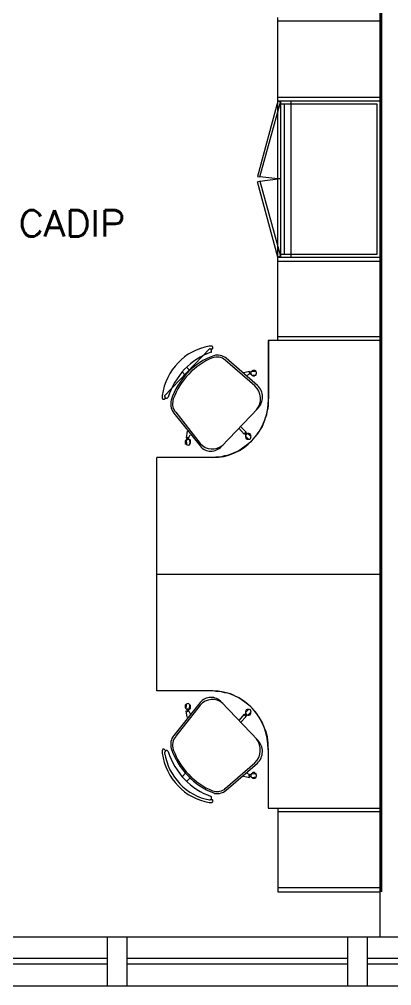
# Model space of a CAD drawing. Header units: millimetres. Extents: x -8 to 5830, y -596 to 3598.
# Drawn here: x 1688.616 to 1690.52, y 2378.348 to 2383.291 of the extents above; entities that cross this region are included whole.
import ezdxf

# ---------------------------------------------------------------- set-up
doc = ezdxf.new("R2010")
doc.units = ezdxf.units.MM
doc.layers.get('0').update_dxf_attribs({"color": 9})

msp = doc.modelspace()

# ---------------------------------------------------------------- linework, layer by layer
at = {"lineweight": 50}
msp.add_line((1690.4667, 2384.6378), (1690.4667, 2378.8274), dxfattribs=at)
at = {"lineweight": 25}
for p, q in [((1690.4603, 2378.5975), (1690.4603, 2384.4941)), ((1689.9369, 2381.6475), (1689.9369, 2383.3006)), ((1690.4603, 2383.2808), (1689.9369, 2383.2808)), ((1689.9369, 2382.8719), (1689.8335, 2382.4873)), ((1689.8462, 2382.4851), (1689.9517, 2382.8675)), ((1689.9369, 2382.8918), (1690.4603, 2382.8918)), ((1690.4603, 2382.8719), (1689.9369, 2382.8719)), ((1689.9517, 2382.8675), (1689.9369, 2382.8719)), ((1689.9517, 2382.8719), (1689.9517, 2382.074)), ((1690.4456, 2382.8564), (1689.9517, 2382.8564)), ((1689.9707, 2382.8564), (1689.9707, 2382.0895)), ((1690.0044, 2382.8719), (1690.0044, 2382.074)), ((1690.4456, 2382.0895), (1690.4456, 2382.8564)), ((1689.8335, 2382.4873), (1689.8462, 2382.4851)), ((1689.8335, 2382.4586), (1689.8462, 2382.463)), ((1689.9369, 2382.074), (1689.8335, 2382.4586)), ((1689.9369, 2382.4741), (1689.8462, 2382.4851)), ((1689.8462, 2382.463), (1689.9369, 2382.4741)), ((1689.8462, 2382.463), (1689.9517, 2382.0785)), ((1689.9517, 2382.4741), (1689.9369, 2382.4741)), ((1689.9517, 2382.0785), (1689.9369, 2382.074)), ((1689.9369, 2382.074), (1690.4603, 2382.074)), ((1689.9517, 2382.0895), (1690.4456, 2382.0895)), ((1689.9369, 2382.0541), (1690.4603, 2382.0541)), ((1690.4603, 2381.6674), (1689.9369, 2381.6674)), ((1689.6013, 2381.6188), (1689.5866, 2381.6188)), ((1689.6034, 2381.6165), (1689.6013, 2381.6188)), ((1689.6055, 2381.6143), (1689.6034, 2381.6165)), ((1690.4603, 2381.6475), (1689.8884, 2381.6475)), ((1689.8884, 2381.6475), (1689.8884, 2381.316)), ((1689.8905, 2381.6475), (1689.8905, 2381.3491)), ((1689.5887, 2381.6055), (1689.3586, 2381.3646)), ((1689.5908, 2381.6055), (1689.5887, 2381.6055)), ((1689.5929, 2381.6033), (1689.5908, 2381.6055)), ((1689.6013, 2381.6033), (1689.5929, 2381.6033)), ((1689.5992, 2381.6011), (1689.5971, 2381.6033)), ((1689.5971, 2381.5878), (1689.5992, 2381.5878)), ((1689.5992, 2381.5878), (1689.5992, 2381.6011)), ((1689.6013, 2381.6033), (1689.6034, 2381.6055)), ((1689.6034, 2381.6055), (1689.6055, 2381.6077)), ((1689.6055, 2381.6077), (1689.6055, 2381.6143)), ((1689.8208, 2381.4154), (1689.6689, 2381.548)), ((1689.8335, 2381.4176), (1689.6731, 2381.5569)), ((1689.4641, 2381.4707), (1689.4494, 2381.4861)), ((1689.4874, 2381.495), (1689.4726, 2381.5105)), ((1689.7617, 2381.4839), (1689.7934, 2381.4906)), ((1689.7786, 2381.4685), (1689.7913, 2381.4751)), ((1689.7934, 2381.4884), (1689.7913, 2381.4861)), ((1689.7913, 2381.4861), (1689.7913, 2381.4795)), ((1689.7934, 2381.4839), (1689.7913, 2381.4817)), ((1689.7913, 2381.4817), (1689.7955, 2381.4773)), ((1689.7913, 2381.4795), (1689.7934, 2381.4773)), ((1689.7934, 2381.4773), (1689.7913, 2381.4773)), ((1689.7955, 2381.4861), (1689.7934, 2381.4861)), ((1689.7934, 2381.4861), (1689.7934, 2381.4839)), ((1689.7976, 2381.4884), (1689.7955, 2381.4861)), ((1689.7955, 2381.4773), (1689.7976, 2381.4773)), ((1689.7976, 2381.4861), (1689.7976, 2381.4884)), ((1689.7997, 2381.4861), (1689.7976, 2381.4861)), ((1689.7976, 2381.4773), (1689.7997, 2381.4795)), ((1689.8039, 2381.4906), (1689.7997, 2381.4861)), ((1689.8018, 2381.4839), (1689.7997, 2381.4861)), ((1689.7997, 2381.4795), (1689.8018, 2381.4795)), ((1689.7997, 2381.4795), (1689.8018, 2381.4751)), ((1689.8018, 2381.4795), (1689.8018, 2381.4839)), ((1689.8018, 2381.4751), (1689.8018, 2381.4729)), ((1689.8018, 2381.4729), (1689.8061, 2381.4707)), ((1689.8018, 2381.4729), (1689.825, 2381.4707)), ((1689.8061, 2381.4928), (1689.8039, 2381.4906)), ((1689.8039, 2381.4906), (1689.8272, 2381.4884)), ((1689.8103, 2381.495), (1689.8061, 2381.4928)), ((1689.8061, 2381.4707), (1689.8103, 2381.4663)), ((1689.8208, 2381.495), (1689.8103, 2381.495)), ((1689.8187, 2381.4663), (1689.8208, 2381.4685)), ((1689.825, 2381.4906), (1689.8208, 2381.495)), ((1689.8208, 2381.4685), (1689.825, 2381.4707)), ((1689.8272, 2381.4861), (1689.825, 2381.4906)), ((1689.825, 2381.4707), (1689.8272, 2381.4729)), ((1689.8293, 2381.4839), (1689.8272, 2381.4861)), ((1689.8272, 2381.4773), (1689.8293, 2381.4795)), ((1689.8272, 2381.4729), (1689.8272, 2381.4773)), ((1689.8293, 2381.4795), (1689.8293, 2381.4839)), ((1689.8103, 2381.4663), (1689.8187, 2381.4663)), ((1689.3459, 2381.3668), (1689.3459, 2381.3535)), ((1689.3459, 2381.3535), (1689.3481, 2381.3513)), ((1689.3481, 2381.3513), (1689.3481, 2381.3491)), ((1689.3481, 2381.3491), (1689.3502, 2381.3469)), ((1689.3502, 2381.3469), (1689.3565, 2381.3469)), ((1689.3565, 2381.3469), (1689.3607, 2381.3513)), ((1689.3586, 2381.3646), (1689.3586, 2381.3624)), ((1689.3586, 2381.3624), (1689.3607, 2381.3602)), ((1689.3607, 2381.3513), (1689.3607, 2381.3602)), ((1689.3607, 2381.3558), (1689.3628, 2381.3535)), ((1689.3628, 2381.3535), (1689.3713, 2381.3535)), ((1689.3713, 2381.3535), (1689.3755, 2381.3558)), ((1689.3755, 2381.3558), (1689.3776, 2381.358)), ((1689.3924, 2381.3425), (1689.3903, 2381.3359)), ((1689.3903, 2381.3359), (1689.3903, 2381.3115)), ((1689.4008, 2381.3337), (1689.3987, 2381.3248)), ((1689.3987, 2381.3248), (1689.3987, 2381.316)), ((1689.4029, 2381.3491), (1689.4008, 2381.3403)), ((1689.4008, 2381.3403), (1689.4008, 2381.3337)), ((1689.3903, 2381.3115), (1689.3924, 2381.3027)), ((1689.3924, 2381.3027), (1689.3966, 2381.2894)), ((1689.3966, 2381.2894), (1689.405, 2381.2762)), ((1689.3987, 2381.316), (1689.4008, 2381.3093)), ((1689.4008, 2381.3093), (1689.4029, 2381.3005)), ((1689.4029, 2381.3005), (1689.4072, 2381.2939)), ((1689.405, 2381.2762), (1689.5401, 2381.1082)), ((1689.4072, 2381.2939), (1689.4093, 2381.2872)), ((1689.4093, 2381.2872), (1689.4156, 2381.2806)), ((1689.4156, 2381.2806), (1689.5401, 2381.1215)), ((1689.6499, 2381.106), (1689.8356, 2381.3005)), ((1689.882, 2381.2828), (1689.8799, 2381.2673)), ((1689.8863, 2381.3005), (1689.882, 2381.2828)), ((1689.8884, 2381.316), (1689.8863, 2381.3005)), ((1689.8694, 2381.2386), (1689.8567, 2381.2077)), ((1689.8736, 2381.2519), (1689.8694, 2381.2386)), ((1689.8799, 2381.2673), (1689.8736, 2381.2519)), ((1689.4747, 2381.1834), (1689.4684, 2381.1502)), ((1689.766, 2381.1679), (1689.7385, 2381.1988)), ((1689.747, 2381.2077), (1689.7765, 2381.1789)), ((1689.7702, 2381.1767), (1689.7681, 2381.1745)), ((1689.7681, 2381.1745), (1689.7681, 2381.1701)), ((1689.7744, 2381.1767), (1689.7702, 2381.1767)), ((1689.7786, 2381.1745), (1689.7702, 2381.1745)), ((1689.7702, 2381.1745), (1689.7702, 2381.1679)), ((1689.7765, 2381.1789), (1689.7744, 2381.1767)), ((1689.7786, 2381.1679), (1689.7786, 2381.1745)), ((1689.7828, 2381.1723), (1689.7786, 2381.1701)), ((1689.7892, 2381.1723), (1689.7828, 2381.1723)), ((1689.7849, 2381.1723), (1689.7997, 2381.1568)), ((1689.7913, 2381.1701), (1689.7892, 2381.1723)), ((1689.8567, 2381.2077), (1689.8314, 2381.1679)), ((1689.4662, 2381.137), (1689.4641, 2381.1325)), ((1689.4641, 2381.1325), (1689.4641, 2381.1215)), ((1689.4641, 2381.1215), (1689.4684, 2381.1171)), ((1689.4684, 2381.1392), (1689.4662, 2381.137)), ((1689.4684, 2381.1502), (1689.4705, 2381.1502)), ((1689.4705, 2381.1414), (1689.4684, 2381.1392)), ((1689.4684, 2381.1392), (1689.4705, 2381.1171)), ((1689.4705, 2381.1502), (1689.4726, 2381.1524)), ((1689.4747, 2381.1436), (1689.4705, 2381.1414)), ((1689.4726, 2381.1524), (1689.4831, 2381.1524)), ((1689.4747, 2381.1524), (1689.4726, 2381.1502)), ((1689.4726, 2381.1502), (1689.4726, 2381.1436)), ((1689.4726, 2381.1436), (1689.4747, 2381.1414)), ((1689.4747, 2381.1414), (1689.4789, 2381.1414)), ((1689.481, 2381.148), (1689.4789, 2381.1524)), ((1689.4789, 2381.1436), (1689.481, 2381.1458)), ((1689.4831, 2381.1414), (1689.4789, 2381.1436)), ((1689.4789, 2381.1414), (1689.4789, 2381.1436)), ((1689.481, 2381.1458), (1689.481, 2381.148)), ((1689.4831, 2381.1524), (1689.4895, 2381.1657)), ((1689.4852, 2381.1414), (1689.4831, 2381.1414)), ((1689.4852, 2381.1414), (1689.4874, 2381.1171)), ((1689.4895, 2381.1392), (1689.4852, 2381.1414)), ((1689.4874, 2381.1193), (1689.4916, 2381.1237)), ((1689.4916, 2381.1347), (1689.4895, 2381.1392)), ((1689.4916, 2381.1237), (1689.4916, 2381.1347)), ((1689.7681, 2381.1701), (1689.766, 2381.1679)), ((1689.7702, 2381.1679), (1689.7723, 2381.1657)), ((1689.7744, 2381.1657), (1689.7723, 2381.1635)), ((1689.7723, 2381.1657), (1689.7765, 2381.1657)), ((1689.7723, 2381.1635), (1689.7723, 2381.1546)), ((1689.7723, 2381.1591), (1689.7871, 2381.1436)), ((1689.7723, 2381.1546), (1689.7744, 2381.1524)), ((1689.7744, 2381.1524), (1689.7744, 2381.148)), ((1689.7744, 2381.148), (1689.7765, 2381.1458)), ((1689.7765, 2381.1657), (1689.7786, 2381.1679)), ((1689.7765, 2381.1458), (1689.7807, 2381.1436)), ((1689.7892, 2381.1215), (1689.7765, 2381.1104)), ((1689.7807, 2381.1436), (1689.7934, 2381.1436)), ((1689.7997, 2381.1303), (1689.7892, 2381.1215)), ((1689.7955, 2381.1701), (1689.7913, 2381.1701)), ((1689.7934, 2381.1436), (1689.7976, 2381.1458)), ((1689.7976, 2381.1657), (1689.7955, 2381.1701)), ((1689.7997, 2381.1635), (1689.7976, 2381.1657)), ((1689.7976, 2381.1458), (1689.7997, 2381.1502)), ((1689.7997, 2381.1613), (1689.7997, 2381.1635)), ((1689.8018, 2381.1568), (1689.7997, 2381.1613)), ((1689.7997, 2381.1524), (1689.8018, 2381.1568)), ((1689.7997, 2381.1502), (1689.7997, 2381.1524)), ((1689.8103, 2381.1436), (1689.7997, 2381.1303)), ((1689.8208, 2381.1546), (1689.8103, 2381.1436)), ((1689.8314, 2381.1679), (1689.8208, 2381.1546)), ((1689.4684, 2381.1171), (1689.4726, 2381.1149)), ((1689.4726, 2381.1149), (1689.4747, 2381.1149)), ((1689.4747, 2381.1149), (1689.4789, 2381.1126)), ((1689.4789, 2381.1126), (1689.4831, 2381.1149)), ((1689.4831, 2381.1149), (1689.4852, 2381.1149)), ((1689.4852, 2381.1149), (1689.4874, 2381.1193)), ((1689.7385, 2381.0839), (1689.6942, 2381.064)), ((1689.7765, 2381.1104), (1689.7385, 2381.0839)), ((1689.6055, 2381.0485), (1689.3185, 2381.0485)), ((1689.3185, 2379.8551), (1689.3185, 2381.0485)), ((1689.6203, 2381.0508), (1689.6034, 2381.0485)), ((1689.6351, 2381.0508), (1689.6203, 2381.0508)), ((1689.6499, 2381.053), (1689.6351, 2381.0508)), ((1689.6646, 2381.0574), (1689.6499, 2381.053)), ((1689.6794, 2381.0596), (1689.6646, 2381.0574)), ((1689.6942, 2381.064), (1689.6794, 2381.0596)), ((1689.3185, 2380.4518), (1690.4603, 2380.4518)), ((1689.6055, 2379.8551), (1689.3185, 2379.8551)), ((1689.6203, 2379.8529), (1689.6055, 2379.8551)), ((1689.6351, 2379.8529), (1689.6203, 2379.8529)), ((1689.6499, 2379.8507), (1689.6351, 2379.8529)), ((1689.6668, 2379.8462), (1689.6499, 2379.8507)), ((1689.6815, 2379.844), (1689.6668, 2379.8462)), ((1689.6963, 2379.8396), (1689.6815, 2379.844)), ((1689.7111, 2379.833), (1689.6963, 2379.8396)), ((1689.5401, 2379.7954), (1689.405, 2379.6274)), ((1689.4684, 2379.7866), (1689.4641, 2379.7822)), ((1689.4726, 2379.7888), (1689.4684, 2379.7866)), ((1689.4684, 2379.7645), (1689.4705, 2379.7866)), ((1689.4747, 2379.7888), (1689.4726, 2379.7888)), ((1689.4789, 2379.791), (1689.4747, 2379.7888)), ((1689.4831, 2379.7888), (1689.4789, 2379.791)), ((1689.4852, 2379.7866), (1689.4831, 2379.7888)), ((1689.4852, 2379.7623), (1689.4874, 2379.7866)), ((1689.4916, 2379.7799), (1689.4852, 2379.7866)), ((1689.8356, 2379.6031), (1689.6499, 2379.7976)), ((1689.7237, 2379.8264), (1689.7111, 2379.833)), ((1689.7385, 2379.8197), (1689.7237, 2379.8264)), ((1689.7765, 2379.7932), (1689.7385, 2379.8197)), ((1689.7892, 2379.7822), (1689.7765, 2379.7932)), ((1689.5401, 2379.7822), (1689.4156, 2379.623)), ((1689.4641, 2379.7822), (1689.4641, 2379.7711)), ((1689.4641, 2379.7711), (1689.4662, 2379.7667)), ((1689.4662, 2379.7667), (1689.4684, 2379.7645)), ((1689.4684, 2379.7645), (1689.4705, 2379.7623)), ((1689.4747, 2379.7203), (1689.4684, 2379.7534)), ((1689.4705, 2379.7623), (1689.4747, 2379.7601)), ((1689.4726, 2379.7512), (1689.4705, 2379.7534)), ((1689.4705, 2379.7534), (1689.4705, 2379.7512)), ((1689.4789, 2379.7623), (1689.4726, 2379.7534)), ((1689.4726, 2379.7534), (1689.4747, 2379.7512)), ((1689.481, 2379.7512), (1689.4726, 2379.7512)), ((1689.4789, 2379.7623), (1689.4747, 2379.7623)), ((1689.4768, 2379.749), (1689.4747, 2379.7512)), ((1689.4789, 2379.7512), (1689.4768, 2379.749)), ((1689.4789, 2379.7601), (1689.4831, 2379.7623)), ((1689.4789, 2379.7601), (1689.4789, 2379.7623)), ((1689.481, 2379.7578), (1689.4789, 2379.7601)), ((1689.4789, 2379.7534), (1689.481, 2379.7556)), ((1689.4789, 2379.7512), (1689.4789, 2379.7534)), ((1689.481, 2379.7556), (1689.481, 2379.7578)), ((1689.4831, 2379.7623), (1689.4852, 2379.7623)), ((1689.4831, 2379.7534), (1689.4831, 2379.7512)), ((1689.4831, 2379.7512), (1689.4895, 2379.738)), ((1689.4852, 2379.7623), (1689.4895, 2379.7645)), ((1689.4895, 2379.7645), (1689.4916, 2379.7689)), ((1689.4916, 2379.7689), (1689.4916, 2379.7799)), ((1689.7723, 2379.738), (1689.7702, 2379.7357)), ((1689.7723, 2379.7446), (1689.7871, 2379.7601)), ((1689.7744, 2379.7512), (1689.7723, 2379.749)), ((1689.7723, 2379.749), (1689.7723, 2379.7402)), ((1689.7723, 2379.7402), (1689.7744, 2379.738)), ((1689.7765, 2379.738), (1689.7723, 2379.738)), ((1689.7765, 2379.7578), (1689.7744, 2379.7556)), ((1689.7744, 2379.7556), (1689.7744, 2379.7512)), ((1689.7807, 2379.7601), (1689.7765, 2379.7578)), ((1689.7786, 2379.7357), (1689.7765, 2379.738)), ((1689.7934, 2379.7601), (1689.7807, 2379.7601)), ((1689.7849, 2379.7313), (1689.7997, 2379.7468)), ((1689.7997, 2379.7733), (1689.7892, 2379.7822)), ((1689.7976, 2379.7578), (1689.7934, 2379.7601)), ((1689.7997, 2379.7534), (1689.7976, 2379.7578)), ((1689.7976, 2379.7357), (1689.7997, 2379.7402)), ((1689.8229, 2379.749), (1689.7997, 2379.7733)), ((1689.7997, 2379.7512), (1689.7997, 2379.7534)), ((1689.8018, 2379.7468), (1689.7997, 2379.7512)), ((1689.7997, 2379.7424), (1689.8018, 2379.7468)), ((1689.7997, 2379.7402), (1689.7997, 2379.7424)), ((1689.8314, 2379.7357), (1689.8229, 2379.749)), ((1689.766, 2379.7357), (1689.7385, 2379.7048)), ((1689.747, 2379.6938), (1689.7765, 2379.7247)), ((1689.7681, 2379.7335), (1689.766, 2379.7357)), ((1689.7681, 2379.7291), (1689.7681, 2379.7335)), ((1689.7702, 2379.7269), (1689.7681, 2379.7291)), ((1689.7702, 2379.7357), (1689.7702, 2379.7291)), ((1689.7702, 2379.7291), (1689.7723, 2379.7291)), ((1689.7744, 2379.7269), (1689.7702, 2379.7269)), ((1689.7723, 2379.7291), (1689.7744, 2379.7269)), ((1689.7744, 2379.7269), (1689.7765, 2379.7291)), ((1689.7765, 2379.7247), (1689.7744, 2379.7269)), ((1689.7765, 2379.7291), (1689.7786, 2379.7291)), ((1689.7786, 2379.7291), (1689.7786, 2379.7357)), ((1689.7786, 2379.7335), (1689.7828, 2379.7313)), ((1689.7828, 2379.7313), (1689.7892, 2379.7313)), ((1689.7892, 2379.7313), (1689.7913, 2379.7335)), ((1689.7913, 2379.7335), (1689.7955, 2379.7335)), ((1689.7955, 2379.7335), (1689.7976, 2379.7357)), ((1689.8398, 2379.7225), (1689.8314, 2379.7357)), ((1689.8567, 2379.696), (1689.8398, 2379.7225)), ((1689.8694, 2379.665), (1689.8567, 2379.696)), ((1689.8757, 2379.6518), (1689.8694, 2379.665)), ((1689.8841, 2379.6208), (1689.8757, 2379.6518)), ((1689.8863, 2379.6031), (1689.8841, 2379.6208)), ((1689.8884, 2379.5877), (1689.8863, 2379.6031)), ((1689.3481, 2379.5523), (1689.3459, 2379.5501)), ((1689.3459, 2379.5501), (1689.3459, 2379.5368)), ((1689.3502, 2379.5567), (1689.3481, 2379.5545)), ((1689.3481, 2379.5545), (1689.3481, 2379.5523)), ((1689.3565, 2379.5567), (1689.3502, 2379.5567)), ((1689.3607, 2379.5523), (1689.3565, 2379.5567)), ((1689.3607, 2379.5435), (1689.3586, 2379.5413)), ((1689.3586, 2379.5413), (1689.3586, 2379.539)), ((1689.3607, 2379.5523), (1689.3607, 2379.5435)), ((1689.3628, 2379.5479), (1689.3607, 2379.5479)), ((1689.3671, 2379.5501), (1689.3628, 2379.5479)), ((1689.3713, 2379.5501), (1689.3671, 2379.5501)), ((1689.3755, 2379.5479), (1689.3713, 2379.5501)), ((1689.3776, 2379.5457), (1689.3755, 2379.5479)), ((1689.8884, 2379.5722), (1689.8884, 2379.5877)), ((1689.8905, 2379.5545), (1689.8884, 2379.5722)), ((1689.8884, 2379.5545), (1689.8884, 2379.2562)), ((1689.8905, 2379.2562), (1689.8905, 2379.5545)), ((1689.6689, 2379.3556), (1689.8208, 2379.4882)), ((1689.6731, 2379.3468), (1689.8335, 2379.486)), ((1689.4641, 2379.433), (1689.4494, 2379.4175)), ((1689.4874, 2379.4086), (1689.4726, 2379.3932)), ((1689.7617, 2379.4197), (1689.7934, 2379.4131)), ((1689.7913, 2379.4285), (1689.7786, 2379.4352)), ((1689.7934, 2379.4263), (1689.7913, 2379.4285)), ((1689.7913, 2379.4241), (1689.7934, 2379.4263)), ((1689.7955, 2379.4263), (1689.7913, 2379.4219)), ((1689.7913, 2379.4175), (1689.7913, 2379.4241)), ((1689.7913, 2379.4219), (1689.7934, 2379.4197)), ((1689.7934, 2379.4153), (1689.7913, 2379.4175)), ((1689.7934, 2379.4197), (1689.7934, 2379.4175)), ((1689.7934, 2379.4175), (1689.7955, 2379.4175)), ((1689.7934, 2379.4131), (1689.7934, 2379.4153)), ((1689.7976, 2379.4263), (1689.7955, 2379.4263)), ((1689.7955, 2379.4175), (1689.7976, 2379.4153)), ((1689.7997, 2379.4241), (1689.7976, 2379.4263)), ((1689.7976, 2379.4153), (1689.7976, 2379.4175)), ((1689.7976, 2379.4175), (1689.7997, 2379.4175)), ((1689.8018, 2379.4285), (1689.7997, 2379.4241)), ((1689.8018, 2379.4241), (1689.7997, 2379.4241)), ((1689.7997, 2379.4175), (1689.8018, 2379.4197)), ((1689.7997, 2379.4175), (1689.8061, 2379.4109)), ((1689.8061, 2379.433), (1689.8018, 2379.4307)), ((1689.8018, 2379.4307), (1689.825, 2379.433)), ((1689.8018, 2379.4307), (1689.8018, 2379.4285)), ((1689.8018, 2379.4197), (1689.8018, 2379.4241)), ((1689.8039, 2379.4131), (1689.8272, 2379.4153)), ((1689.8103, 2379.4374), (1689.8061, 2379.433)), ((1689.8061, 2379.4109), (1689.8103, 2379.4086)), ((1689.8187, 2379.4374), (1689.8103, 2379.4374)), ((1689.8103, 2379.4086), (1689.8208, 2379.4086)), ((1689.8208, 2379.4352), (1689.8187, 2379.4374)), ((1689.825, 2379.433), (1689.8208, 2379.4352)), ((1689.8208, 2379.4086), (1689.825, 2379.4131)), ((1689.8272, 2379.4307), (1689.825, 2379.433)), ((1689.825, 2379.4131), (1689.8272, 2379.4175)), ((1689.8272, 2379.4263), (1689.8272, 2379.4307)), ((1689.8293, 2379.4241), (1689.8272, 2379.4263)), ((1689.8272, 2379.4175), (1689.8293, 2379.4197)), ((1689.8293, 2379.4197), (1689.8293, 2379.4241)), ((1689.6034, 2379.3446), (1689.6119, 2379.3423)), ((1689.6119, 2379.3423), (1689.6182, 2379.3401)), ((1689.6351, 2379.3401), (1689.6414, 2379.3423)), ((1689.6414, 2379.3423), (1689.6499, 2379.3446)), ((1689.6499, 2379.3446), (1689.6562, 2379.3468)), ((1689.6562, 2379.3468), (1689.6646, 2379.3512)), ((1689.6604, 2379.3379), (1689.6731, 2379.3468)), ((1689.6646, 2379.3512), (1689.6689, 2379.3556)), ((1689.5887, 2379.2981), (1689.5908, 2379.2981)), ((1689.5908, 2379.2981), (1689.5929, 2379.3004)), ((1689.5929, 2379.3004), (1689.6013, 2379.3004)), ((1689.5992, 2379.3136), (1689.5971, 2379.3158)), ((1689.5971, 2379.3004), (1689.5992, 2379.3026)), ((1689.5992, 2379.3026), (1689.5992, 2379.3136)), ((1689.6034, 2379.2981), (1689.6013, 2379.3004)), ((1689.6055, 2379.2959), (1689.6034, 2379.2981)), ((1689.6055, 2379.2893), (1689.6055, 2379.2959)), ((1689.6098, 2379.3335), (1689.6161, 2379.3313)), ((1689.6161, 2379.3313), (1689.6393, 2379.3313)), ((1689.6182, 2379.3401), (1689.6351, 2379.3401)), ((1689.6393, 2379.3313), (1689.6478, 2379.3335)), ((1689.6478, 2379.3335), (1689.6541, 2379.3357)), ((1689.6541, 2379.3357), (1689.6604, 2379.3379)), ((1689.5866, 2379.2849), (1689.6013, 2379.2849)), ((1689.6013, 2379.2849), (1689.6034, 2379.2871)), ((1689.6034, 2379.2871), (1689.6055, 2379.2893)), ((1689.8884, 2379.2562), (1690.4603, 2379.2562)), ((1689.9369, 2379.2562), (1689.9369, 2378.8274)), ((1690.4603, 2379.2363), (1689.9369, 2379.2363)), ((1689.9369, 2378.8495), (1690.4603, 2378.8495)), ((1689.9369, 2378.8274), (1690.4603, 2378.8274))]:
    msp.add_line(p, q, dxfattribs=at)
at = {"lineweight": 60}
for p, q in [((1688.6537, 2382.3061), (1688.6684, 2382.3149)), ((1688.6684, 2382.3149), (1688.6917, 2382.3149)), ((1688.6917, 2382.3149), (1688.7043, 2382.3061)), ((1688.7951, 2382.3149), (1688.7465, 2382.1801)), ((1688.8457, 2382.1801), (1688.7951, 2382.3149)), ((1688.9175, 2382.3149), (1688.8753, 2382.3149)), ((1688.8753, 2382.3149), (1688.8753, 2382.1801)), ((1688.9365, 2382.3061), (1688.9175, 2382.3149)), ((1689.004, 2382.1801), (1689.004, 2382.3149)), ((1689.1074, 2382.3149), (1689.0526, 2382.3149)), ((1689.0526, 2382.3149), (1689.0526, 2382.1801)), ((1689.1264, 2382.3061), (1689.1074, 2382.3149)), ((1688.6305, 2382.2619), (1688.6368, 2382.2818)), ((1688.6305, 2382.231), (1688.6305, 2382.2619)), ((1688.6368, 2382.2818), (1688.6431, 2382.295)), ((1688.6431, 2382.295), (1688.6537, 2382.3061)), ((1688.7043, 2382.3061), (1688.717, 2382.295)), ((1688.717, 2382.295), (1688.7233, 2382.2818)), ((1688.9492, 2382.295), (1688.9365, 2382.3061)), ((1688.9555, 2382.2818), (1688.9492, 2382.295)), ((1688.9618, 2382.2619), (1688.9555, 2382.2818)), ((1688.9618, 2382.231), (1688.9618, 2382.2619)), ((1689.1328, 2382.2995), (1689.1264, 2382.3061)), ((1689.1391, 2382.2884), (1689.1328, 2382.2995)), ((1689.1328, 2382.2553), (1689.1391, 2382.2685)), ((1689.1391, 2382.2685), (1689.1391, 2382.2884)), ((1688.6368, 2382.2111), (1688.6305, 2382.231)), ((1688.6431, 2382.1978), (1688.6368, 2382.2111)), ((1688.7233, 2382.2111), (1688.717, 2382.1978)), ((1688.8267, 2382.2243), (1688.7655, 2382.2243)), ((1688.9492, 2382.1978), (1688.9555, 2382.2111)), ((1688.9555, 2382.2111), (1688.9618, 2382.231)), ((1689.0526, 2382.2442), (1689.1074, 2382.2442)), ((1689.1074, 2382.2442), (1689.1264, 2382.2486)), ((1689.1264, 2382.2486), (1689.1328, 2382.2553)), ((1688.6537, 2382.1868), (1688.6431, 2382.1978)), ((1688.6684, 2382.1801), (1688.6537, 2382.1868)), ((1688.6917, 2382.1801), (1688.6684, 2382.1801)), ((1688.7043, 2382.1868), (1688.6917, 2382.1801)), ((1688.717, 2382.1978), (1688.7043, 2382.1868)), ((1688.8753, 2382.1801), (1688.9175, 2382.1801)), ((1688.9175, 2382.1801), (1688.9365, 2382.1868)), ((1688.9365, 2382.1868), (1688.9492, 2382.1978))]:
    msp.add_line(p, q, dxfattribs=at)
at = {"lineweight": 20}
msp.add_line((1694.2826, 2378.5975), (1664.7935, 2378.5975), dxfattribs=at)
for p, q in [((1677.7326, 2378.5975), (1694.2826, 2378.5975)), ((1687.9368, 2378.4875), (1689.0659, 2378.4875)), ((1689.0659, 2378.4575), (1687.9368, 2378.4575)), ((1689.1659, 2378.4875), (1690.2951, 2378.4875)), ((1690.2951, 2378.4575), (1689.1659, 2378.4575)), ((1690.3951, 2378.4875), (1691.5243, 2378.4875)), ((1691.5243, 2378.4575), (1690.3951, 2378.4575)), ((1664.1826, 2378.3475), (1713.0326, 2378.3475))]:
    msp.add_line(p, q)
for points in [[(1689.0659, 2378.3475), (1689.0659, 2378.5975)], [(1689.1659, 2378.5975), (1689.1659, 2378.3475)], [(1690.2951, 2378.3475), (1690.2951, 2378.5975)], [(1690.3951, 2378.5975), (1690.3951, 2378.3475)]]:
    msp.add_lwpolyline(points)
at = {"lineweight": 25}
for centre, major_axis, start_param, end_param in [((1689.6317, 2381.3195), (0, 0.3029), 0.156704, 1.414092), ((1689.7014, 2381.2487), (0, 0.3562), 0.311627, 1.259169), ((1689.7211, 2381.2259), (0, 0.3634), 0.326558, 1.244238), ((1689.6262, 2381.489), (0, 0.074), -0.647819, 0.327993), ((1689.6288, 2381.4972), (0, 0.0756), -0.661043, 0.266252), ((1689.7301, 2381.2165), (0, 0.3673), 0.369334, 1.201463), ((1689.783, 2381.358), (0, 0.0797), 3.905063, 5.557447), ((1689.7663, 2381.3502), (0, 0.0867), 4.006011, 5.563966), ((1689.6025, 2381.35), (0, 0.3015), 3.152021, 4.70934), ((1689.6026, 2381.1815), (0, 0.0888), 2.312572, 3.825414), ((1689.596, 2381.1594), (0, 0.0777), 2.289633, 3.955095), ((1689.604, 2379.5573), (0, 0.2978), 4.703181, 6.285014), ((1689.5959, 2379.7454), (0, 0.0769), -0.824203, 0.86266), ((1689.6024, 2379.725), (0, 0.0867), -0.706378, 0.851577), ((1689.462, 2379.581), (0, 0.0756), 0.909753, 1.837048), ((1689.4627, 2379.5779), (0, 0.0668), 0.830172, 1.929052), ((1689.7635, 2379.5537), (0, 0.0888), 3.883369, 5.39621), ((1689.7823, 2379.5456), (0, 0.0802), 3.874125, 5.512922), ((1689.6337, 2379.5862), (0, 0.2919), 1.733189, 2.9792), ((1689.7019, 2379.6554), (0, 0.3569), 1.883382, 2.829007), ((1689.7315, 2379.6886), (0, 0.3773), 1.915422, 2.796967), ((1689.7301, 2379.6871), (0, 0.3673), 1.94013, 2.772259), ((1689.6317, 2379.5841), (0, 0.3029), 1.727501, 2.984888)]:
    msp.add_ellipse(centre, major_axis=major_axis, ratio=0.954968, start_param=start_param, end_param=end_param, dxfattribs=at)

doc.saveas('drawing.dxf')
